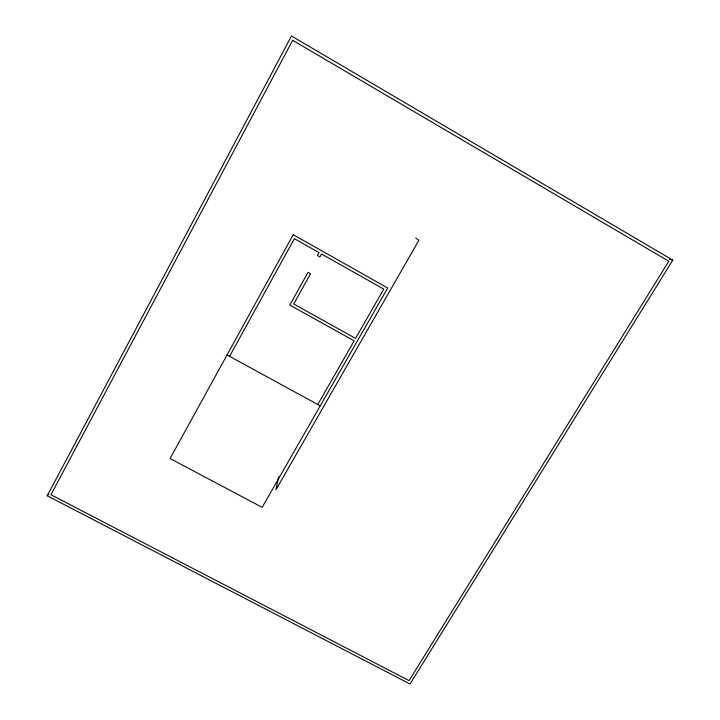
<?xml version="1.0" encoding="UTF-8"?>
<svg xmlns="http://www.w3.org/2000/svg" width="720" height="720" viewBox="0 0 720 720"><rect width="100%" height="100%" fill="white"/><g stroke="black" fill="none" stroke-linecap="round" stroke-linejoin="round"><path stroke-width="1.08" d="M278.64 476.766L275.976 489.735L418.869 240.309L415.683 237.924M47.214 495.774L291.474 36L672.786 260.145L410.022 684L47.214 495.774L48.735 494.136M229.572 356.337L294.372 238.689L319.014 252.585L317.412 255.456L319.959 256.887L321.552 254.016L383.742 289.107L355.563 338.391L293.724 303.975L310.554 273.762L308.016 272.34L289.809 305.064L354.159 340.848L317.772 404.505M669.537 259.371L672.786 260.145M227.052 354.96L320.238 405.855M292.671 40.302L50.967 494.748L409.05 680.643L668.799 261.243L292.671 40.302M293.22 234.684L170.073 458.514L262.152 507.366L387.675 288.009L293.22 234.684"/></g></svg>
